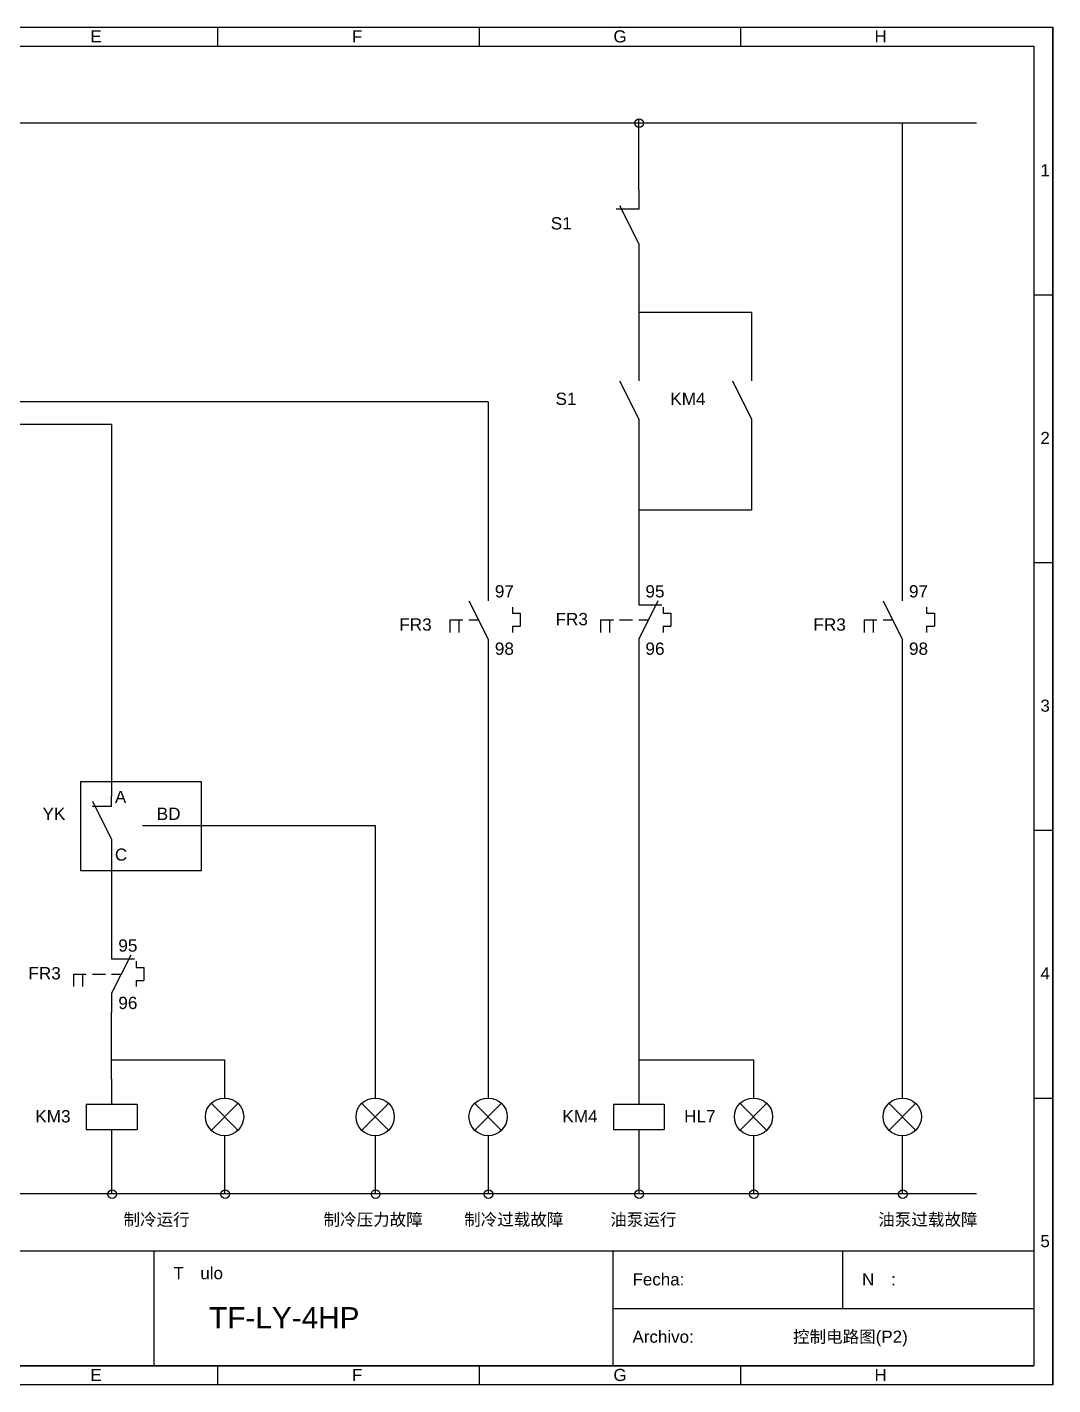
# Model space of a CAD drawing. Extents: x 0 to 654, y 8 to 419.
# Drawn here: x 517.8 to 654, y 238.6 to 418.9 of the extents above; entities that cross this region are included whole.
import ezdxf

# ---------------------------------------------------------------- set-up
doc = ezdxf.new("R2010")
doc.units = 0
doc.layers.get('0').update_dxf_attribs({"linetype": 'CONTINUOUS'})

msp = doc.modelspace()

# ---------------------------------------------------------------- linework, layer by layer
at = {"color": 14}
for p, q in [((599.02, 397.25), (599.02, 406.7)), ((614.02, 381.02), (599.02, 381.02)), ((579.02, 369.14), (434.04, 369.14)), ((529.02, 366.14), (431.04, 366.14)), ((614.02, 354.76), (599.02, 354.76)), ((540.95, 312.84), (564.02, 312.84)), ((529.02, 279.2), (529.02, 288.03))]:
    msp.add_line(p, q, dxfattribs=at)
for p, q in [((599.02, 394.71), (596.02, 394.71)), ((583.28, 341.05), (583.28, 339.33)), ((638.28, 341.05), (638.28, 339.33)), ((529.02, 315.36), (526.48, 315.36)), ((533.1, 312.84), (540.95, 312.84))]:
    msp.add_line(p, q)
at = {"color": 94}
for points in [[(543.08, 418.9), (543.08, 416.36)], [(577.82, 418.9), (577.82, 416.36)], [(612.55, 418.9), (612.55, 416.36)], [(651.48, 383.34), (654.02, 383.34)], [(651.48, 347.78), (654.02, 347.78)], [(651.48, 312.22), (654.02, 312.22)], [(651.48, 276.66), (654.02, 276.66)], [(543.08, 241.1), (543.08, 238.56)], [(577.82, 241.1), (577.82, 238.56)], [(612.55, 241.1), (612.55, 238.56)]]:
    msp.add_lwpolyline(points, dxfattribs=at)
at = {"color": 14}
msp.add_lwpolyline([(510.89, 406.2), (643.86, 406.2)], dxfattribs=at)
msp.add_lwpolyline([(540.95, 318.65), (524.9, 318.65), (524.9, 306.89), (540.95, 306.89)], close=True)
at = {"color": 5}
for points in [[(529.02, 269.04), (529.02, 263.96)], [(544.02, 269.04), (544.02, 263.96)], [(564.02, 269.04), (564.02, 263.96)], [(579.02, 269.04), (579.02, 263.96)], [(599.02, 269.04), (599.02, 263.96)], [(614.26, 269.04), (614.26, 263.96)], [(634.02, 269.04), (634.02, 263.96)], [(379.7, 263.96), (556.61, 263.96)], [(556.61, 263.96), (643.86, 263.96)]]:
    msp.add_lwpolyline(points, dxfattribs=at)
at = {"color": 94}
for points in [[(369.54, 418.9), (369.54, 418.9), (654.02, 418.9), (654.02, 418.9)], [(654.02, 418.9), (654.02, 418.9), (654.02, 238.56), (654.02, 238.56)], [(654.02, 238.56), (654.02, 238.56), (654.02, 418.9), (654.02, 418.9)], [(372.08, 416.36), (372.08, 416.36), (651.48, 416.36), (651.48, 416.36)], [(651.48, 416.36), (651.48, 416.36), (651.48, 241.1), (651.48, 241.1)], [(372.08, 256.34), (372.08, 256.34), (651.48, 256.34), (651.48, 256.34)], [(534.64, 256.34), (534.64, 256.34), (534.64, 241.1), (534.64, 241.1)], [(595.6, 256.34), (595.6, 256.34), (595.6, 241.1), (595.6, 241.1)], [(626.08, 256.34), (626.08, 256.34), (626.08, 248.72), (626.08, 248.72)], [(651.48, 256.34), (651.48, 256.34), (651.48, 241.1), (651.48, 241.1)], [(595.6, 248.72), (595.6, 248.72), (651.48, 248.72), (651.48, 248.72)], [(651.48, 241.1), (651.48, 241.1), (372.08, 241.1), (372.08, 241.1)], [(372.08, 241.1), (372.08, 241.1), (651.48, 241.1), (651.48, 241.1)], [(654.02, 238.56), (654.02, 238.56), (369.54, 238.56), (369.54, 238.56)]]:
    msp.add_open_spline(points, degree=3, dxfattribs=at)
at = {"color": 14}
for points in [[(599.66, 406.14), (599.66, 406.45), (599.4, 406.71), (599.08, 406.71), (598.77, 406.71), (598.51, 406.45), (598.51, 406.14), (598.51, 405.82), (598.77, 405.57), (599.08, 405.57), (599.4, 405.57), (599.66, 405.82), (599.66, 406.14), (599.66, 406.14), (599.66, 406.14), (599.66, 406.14)], [(599.66, 406.14), (599.66, 406.45), (599.4, 406.71), (599.08, 406.71), (598.77, 406.71), (598.51, 406.45), (598.51, 406.14), (598.51, 405.82), (598.77, 405.57), (599.08, 405.57), (599.4, 405.57), (599.66, 405.82), (599.66, 406.14), (599.66, 406.14), (599.66, 406.14), (599.66, 406.14)], [(599.66, 406.14), (599.66, 406.45), (599.4, 406.71), (599.08, 406.71), (598.77, 406.71), (598.51, 406.45), (598.51, 406.14), (598.51, 405.82), (598.77, 405.57), (599.08, 405.57), (599.4, 405.57), (599.66, 405.82), (599.66, 406.14), (599.66, 406.14), (599.66, 406.14), (599.66, 406.14)], [(599.66, 406.14), (599.66, 406.45), (599.4, 406.71), (599.08, 406.71), (598.77, 406.71), (598.51, 406.45), (598.51, 406.14), (598.51, 405.82), (598.77, 405.57), (599.08, 405.57), (599.4, 405.57), (599.66, 405.82), (599.66, 406.14), (599.66, 406.14), (599.66, 406.14), (599.66, 406.14)], [(529.66, 263.9), (529.66, 264.21), (529.4, 264.47), (529.08, 264.47), (528.77, 264.47), (528.51, 264.21), (528.51, 263.9), (528.51, 263.58), (528.77, 263.33), (529.08, 263.33), (529.4, 263.33), (529.66, 263.58), (529.66, 263.9), (529.66, 263.9), (529.66, 263.9), (529.66, 263.9)], [(529.66, 263.9), (529.66, 264.21), (529.4, 264.47), (529.08, 264.47), (528.77, 264.47), (528.51, 264.21), (528.51, 263.9), (528.51, 263.58), (528.77, 263.33), (529.08, 263.33), (529.4, 263.33), (529.66, 263.58), (529.66, 263.9), (529.66, 263.9), (529.66, 263.9), (529.66, 263.9)], [(529.66, 263.9), (529.66, 264.21), (529.4, 264.47), (529.08, 264.47), (528.77, 264.47), (528.51, 264.21), (528.51, 263.9), (528.51, 263.58), (528.77, 263.33), (529.08, 263.33), (529.4, 263.33), (529.66, 263.58), (529.66, 263.9), (529.66, 263.9), (529.66, 263.9), (529.66, 263.9)], [(529.66, 263.9), (529.66, 264.21), (529.4, 264.47), (529.08, 264.47), (528.77, 264.47), (528.51, 264.21), (528.51, 263.9), (528.51, 263.58), (528.77, 263.33), (529.08, 263.33), (529.4, 263.33), (529.66, 263.58), (529.66, 263.9), (529.66, 263.9), (529.66, 263.9), (529.66, 263.9)], [(544.66, 263.9), (544.66, 264.21), (544.4, 264.47), (544.08, 264.47), (543.77, 264.47), (543.51, 264.21), (543.51, 263.9), (543.51, 263.58), (543.77, 263.33), (544.08, 263.33), (544.4, 263.33), (544.66, 263.58), (544.66, 263.9), (544.66, 263.9), (544.66, 263.9), (544.66, 263.9)], [(544.66, 263.9), (544.66, 264.21), (544.4, 264.47), (544.08, 264.47), (543.77, 264.47), (543.51, 264.21), (543.51, 263.9), (543.51, 263.58), (543.77, 263.33), (544.08, 263.33), (544.4, 263.33), (544.66, 263.58), (544.66, 263.9), (544.66, 263.9), (544.66, 263.9), (544.66, 263.9)], [(544.66, 263.9), (544.66, 264.21), (544.4, 264.47), (544.08, 264.47), (543.77, 264.47), (543.51, 264.21), (543.51, 263.9), (543.51, 263.58), (543.77, 263.33), (544.08, 263.33), (544.4, 263.33), (544.66, 263.58), (544.66, 263.9), (544.66, 263.9), (544.66, 263.9), (544.66, 263.9)], [(544.66, 263.9), (544.66, 264.21), (544.4, 264.47), (544.08, 264.47), (543.77, 264.47), (543.51, 264.21), (543.51, 263.9), (543.51, 263.58), (543.77, 263.33), (544.08, 263.33), (544.4, 263.33), (544.66, 263.58), (544.66, 263.9), (544.66, 263.9), (544.66, 263.9), (544.66, 263.9)], [(564.66, 263.9), (564.66, 264.21), (564.4, 264.47), (564.08, 264.47), (563.77, 264.47), (563.51, 264.21), (563.51, 263.9), (563.51, 263.58), (563.77, 263.33), (564.08, 263.33), (564.4, 263.33), (564.66, 263.58), (564.66, 263.9), (564.66, 263.9), (564.66, 263.9), (564.66, 263.9)], [(564.66, 263.9), (564.66, 264.21), (564.4, 264.47), (564.08, 264.47), (563.77, 264.47), (563.51, 264.21), (563.51, 263.9), (563.51, 263.58), (563.77, 263.33), (564.08, 263.33), (564.4, 263.33), (564.66, 263.58), (564.66, 263.9), (564.66, 263.9), (564.66, 263.9), (564.66, 263.9)], [(564.66, 263.9), (564.66, 264.21), (564.4, 264.47), (564.08, 264.47), (563.77, 264.47), (563.51, 264.21), (563.51, 263.9), (563.51, 263.58), (563.77, 263.33), (564.08, 263.33), (564.4, 263.33), (564.66, 263.58), (564.66, 263.9), (564.66, 263.9), (564.66, 263.9), (564.66, 263.9)], [(564.66, 263.9), (564.66, 264.21), (564.4, 264.47), (564.08, 264.47), (563.77, 264.47), (563.51, 264.21), (563.51, 263.9), (563.51, 263.58), (563.77, 263.33), (564.08, 263.33), (564.4, 263.33), (564.66, 263.58), (564.66, 263.9), (564.66, 263.9), (564.66, 263.9), (564.66, 263.9)], [(579.66, 263.9), (579.66, 264.21), (579.4, 264.47), (579.08, 264.47), (578.77, 264.47), (578.51, 264.21), (578.51, 263.9), (578.51, 263.58), (578.77, 263.33), (579.08, 263.33), (579.4, 263.33), (579.66, 263.58), (579.66, 263.9), (579.66, 263.9), (579.66, 263.9), (579.66, 263.9)], [(579.66, 263.9), (579.66, 264.21), (579.4, 264.47), (579.08, 264.47), (578.77, 264.47), (578.51, 264.21), (578.51, 263.9), (578.51, 263.58), (578.77, 263.33), (579.08, 263.33), (579.4, 263.33), (579.66, 263.58), (579.66, 263.9), (579.66, 263.9), (579.66, 263.9), (579.66, 263.9)], [(579.66, 263.9), (579.66, 264.21), (579.4, 264.47), (579.08, 264.47), (578.77, 264.47), (578.51, 264.21), (578.51, 263.9), (578.51, 263.58), (578.77, 263.33), (579.08, 263.33), (579.4, 263.33), (579.66, 263.58), (579.66, 263.9), (579.66, 263.9), (579.66, 263.9), (579.66, 263.9)], [(579.66, 263.9), (579.66, 264.21), (579.4, 264.47), (579.08, 264.47), (578.77, 264.47), (578.51, 264.21), (578.51, 263.9), (578.51, 263.58), (578.77, 263.33), (579.08, 263.33), (579.4, 263.33), (579.66, 263.58), (579.66, 263.9), (579.66, 263.9), (579.66, 263.9), (579.66, 263.9)], [(599.66, 263.9), (599.66, 264.21), (599.4, 264.47), (599.08, 264.47), (598.77, 264.47), (598.51, 264.21), (598.51, 263.9), (598.51, 263.58), (598.77, 263.33), (599.08, 263.33), (599.4, 263.33), (599.66, 263.58), (599.66, 263.9), (599.66, 263.9), (599.66, 263.9), (599.66, 263.9)], [(599.66, 263.9), (599.66, 264.21), (599.4, 264.47), (599.08, 264.47), (598.77, 264.47), (598.51, 264.21), (598.51, 263.9), (598.51, 263.58), (598.77, 263.33), (599.08, 263.33), (599.4, 263.33), (599.66, 263.58), (599.66, 263.9), (599.66, 263.9), (599.66, 263.9), (599.66, 263.9)], [(599.66, 263.9), (599.66, 264.21), (599.4, 264.47), (599.08, 264.47), (598.77, 264.47), (598.51, 264.21), (598.51, 263.9), (598.51, 263.58), (598.77, 263.33), (599.08, 263.33), (599.4, 263.33), (599.66, 263.58), (599.66, 263.9), (599.66, 263.9), (599.66, 263.9), (599.66, 263.9)], [(599.66, 263.9), (599.66, 264.21), (599.4, 264.47), (599.08, 264.47), (598.77, 264.47), (598.51, 264.21), (598.51, 263.9), (598.51, 263.58), (598.77, 263.33), (599.08, 263.33), (599.4, 263.33), (599.66, 263.58), (599.66, 263.9), (599.66, 263.9), (599.66, 263.9), (599.66, 263.9)], [(614.9, 263.9), (614.9, 264.21), (614.64, 264.47), (614.32, 264.47), (614.01, 264.47), (613.75, 264.21), (613.75, 263.9), (613.75, 263.58), (614.01, 263.33), (614.32, 263.33), (614.64, 263.33), (614.9, 263.58), (614.9, 263.9), (614.9, 263.9), (614.9, 263.9), (614.9, 263.9)], [(614.9, 263.9), (614.9, 264.21), (614.64, 264.47), (614.32, 264.47), (614.01, 264.47), (613.75, 264.21), (613.75, 263.9), (613.75, 263.58), (614.01, 263.33), (614.32, 263.33), (614.64, 263.33), (614.9, 263.58), (614.9, 263.9), (614.9, 263.9), (614.9, 263.9), (614.9, 263.9)], [(614.9, 263.9), (614.9, 264.21), (614.64, 264.47), (614.32, 264.47), (614.01, 264.47), (613.75, 264.21), (613.75, 263.9), (613.75, 263.58), (614.01, 263.33), (614.32, 263.33), (614.64, 263.33), (614.9, 263.58), (614.9, 263.9), (614.9, 263.9), (614.9, 263.9), (614.9, 263.9)], [(614.9, 263.9), (614.9, 264.21), (614.64, 264.47), (614.32, 264.47), (614.01, 264.47), (613.75, 264.21), (613.75, 263.9), (613.75, 263.58), (614.01, 263.33), (614.32, 263.33), (614.64, 263.33), (614.9, 263.58), (614.9, 263.9), (614.9, 263.9), (614.9, 263.9), (614.9, 263.9)], [(634.66, 263.9), (634.66, 264.21), (634.4, 264.47), (634.08, 264.47), (633.77, 264.47), (633.51, 264.21), (633.51, 263.9), (633.51, 263.58), (633.77, 263.33), (634.08, 263.33), (634.4, 263.33), (634.66, 263.58), (634.66, 263.9), (634.66, 263.9), (634.66, 263.9), (634.66, 263.9)], [(634.66, 263.9), (634.66, 264.21), (634.4, 264.47), (634.08, 264.47), (633.77, 264.47), (633.51, 264.21), (633.51, 263.9), (633.51, 263.58), (633.77, 263.33), (634.08, 263.33), (634.4, 263.33), (634.66, 263.58), (634.66, 263.9), (634.66, 263.9), (634.66, 263.9), (634.66, 263.9)], [(634.66, 263.9), (634.66, 264.21), (634.4, 264.47), (634.08, 264.47), (633.77, 264.47), (633.51, 264.21), (633.51, 263.9), (633.51, 263.58), (633.77, 263.33), (634.08, 263.33), (634.4, 263.33), (634.66, 263.58), (634.66, 263.9), (634.66, 263.9), (634.66, 263.9), (634.66, 263.9)], [(634.66, 263.9), (634.66, 264.21), (634.4, 264.47), (634.08, 264.47), (633.77, 264.47), (633.51, 264.21), (633.51, 263.9), (633.51, 263.58), (633.77, 263.33), (634.08, 263.33), (634.4, 263.33), (634.66, 263.58), (634.66, 263.9), (634.66, 263.9), (634.66, 263.9), (634.66, 263.9)]]:
    msp.add_open_spline(points, degree=3, knots=[0, 0, 0, 0, 1, 1, 1, 2, 2, 2, 3, 3, 3, 4, 4, 4, 5, 5, 5, 5], dxfattribs=at)
for points in [[(634.02, 406.2), (634.02, 348.51), (634.02, 345.24), (634.02, 345.24)], [(599.02, 387.59), (599.02, 381.44), (599.02, 374.45), (599.02, 374.45)], [(614.02, 381.02), (614.02, 377.33), (614.02, 374.45), (614.02, 374.45)], [(579.02, 369.14), (579.02, 348.51), (579.02, 345.24), (579.02, 345.24)], [(529.02, 366.14), (529.02, 316.71), (529.02, 316.71), (529.02, 316.71)], [(599.02, 364.29), (599.02, 345.24), (599.02, 345.24), (599.02, 345.24)], [(614.02, 364.29), (614.02, 364.29), (614.02, 359.52), (614.02, 354.76)], [(579.02, 335.08), (579.02, 335.08), (579.02, 279.2), (579.02, 279.2)], [(599.02, 335.08), (599.02, 283.5), (599.02, 279.2), (599.02, 279.2)], [(634.02, 335.08), (634.02, 335.08), (634.02, 279.2), (634.02, 279.2)], [(564.02, 312.84), (564.02, 297.26), (564.02, 279.2), (564.02, 279.2)], [(529.02, 308.45), (529.02, 308.45), (529.02, 298.19), (529.02, 298.19)], [(529.02, 281.74), (529.02, 281.74), (544.02, 281.74), (544.02, 281.74)], [(544.02, 281.74), (544.02, 281.74), (544.02, 279.2), (544.02, 279.2)], [(599.02, 281.74), (599.02, 281.74), (614.26, 281.74), (614.26, 281.74)], [(614.26, 281.74), (614.26, 281.74), (614.26, 279.2), (614.26, 279.2)]]:
    msp.add_open_spline(points, degree=3, dxfattribs=at)
at = {"color": 0}
for points in [[(599.02, 397.25), (599.02, 397.25), (599.02, 394.71), (599.02, 394.71)], [(596.48, 395.21), (596.48, 395.21), (599.02, 390.13), (599.02, 390.13)], [(599.02, 390.13), (599.02, 390.13), (599.02, 387.59), (599.02, 387.59)], [(599.02, 374.45), (599.02, 374.45), (599.02, 371.91), (599.02, 371.91)], [(614.02, 374.45), (614.02, 374.45), (614.02, 371.91), (614.02, 371.91)], [(596.48, 371.91), (596.48, 371.91), (599.02, 366.83), (599.02, 366.83)], [(611.48, 371.91), (611.48, 371.91), (614.02, 366.83), (614.02, 366.83)], [(599.02, 366.83), (599.02, 366.83), (599.02, 364.29), (599.02, 364.29)], [(614.02, 366.83), (614.02, 366.83), (614.02, 364.29), (614.02, 364.29)], [(579.02, 345.24), (579.02, 345.24), (579.02, 342.7), (579.02, 342.7)], [(599.02, 345.24), (599.02, 345.24), (599.02, 342.7), (599.02, 342.7)], [(634.02, 345.24), (634.02, 345.24), (634.02, 342.7), (634.02, 342.7)], [(576.48, 342.7), (576.48, 342.7), (579.02, 337.62), (579.02, 337.62)], [(601.56, 342.7), (601.56, 342.7), (599.02, 337.62), (599.02, 337.62)], [(599.02, 342.7), (599.02, 342.7), (599.02, 342.19), (599.02, 342.19)], [(631.48, 342.7), (631.48, 342.7), (634.02, 337.62), (634.02, 337.62)], [(582.26, 341.87), (582.26, 341.87), (582.26, 341.05), (582.26, 341.05)], [(582.26, 341.05), (582.26, 341.05), (583.28, 341.05), (583.28, 341.05)], [(599.02, 342.19), (599.02, 342.19), (602.07, 342.19), (602.07, 342.19)], [(602.26, 341.87), (602.26, 341.87), (602.26, 341.05), (602.26, 341.05)], [(602.26, 341.05), (602.26, 341.05), (603.28, 341.05), (603.28, 341.05)], [(603.28, 341.05), (603.28, 341.05), (603.28, 339.33), (603.28, 339.33)], [(637.26, 341.87), (637.26, 341.87), (637.26, 341.05), (637.26, 341.05)], [(637.26, 341.05), (637.26, 341.05), (638.28, 341.05), (638.28, 341.05)], [(573.94, 340.16), (573.94, 340.16), (575.66, 340.16), (575.66, 340.16)], [(573.94, 340.16), (573.94, 340.16), (573.94, 338.51), (573.94, 338.51)], [(575.15, 340.16), (575.15, 340.16), (575.15, 338.51), (575.15, 338.51)], [(576.48, 340.16), (576.48, 340.16), (577.81, 340.16), (577.81, 340.16)], [(582.26, 339.33), (582.26, 339.33), (583.28, 339.33), (583.28, 339.33)], [(582.26, 339.33), (582.26, 339.33), (582.26, 338.51), (582.26, 338.51)], [(593.94, 340.16), (593.94, 340.16), (595.66, 340.16), (595.66, 340.16)], [(593.94, 340.16), (593.94, 340.16), (593.94, 338.51), (593.94, 338.51)], [(595.15, 340.16), (595.15, 340.16), (595.15, 338.51), (595.15, 338.51)], [(596.48, 340.16), (596.48, 340.16), (598.2, 340.16), (598.2, 340.16)], [(599.02, 340.16), (599.02, 340.16), (600.35, 340.16), (600.35, 340.16)], [(602.26, 339.33), (602.26, 339.33), (603.28, 339.33), (603.28, 339.33)], [(602.26, 339.33), (602.26, 339.33), (602.26, 338.51), (602.26, 338.51)], [(628.94, 340.16), (628.94, 340.16), (630.66, 340.16), (630.66, 340.16)], [(628.94, 340.16), (628.94, 340.16), (628.94, 338.51), (628.94, 338.51)], [(630.15, 340.16), (630.15, 340.16), (630.15, 338.51), (630.15, 338.51)], [(631.48, 340.16), (631.48, 340.16), (632.81, 340.16), (632.81, 340.16)], [(637.26, 339.33), (637.26, 339.33), (638.28, 339.33), (638.28, 339.33)], [(637.26, 339.33), (637.26, 339.33), (637.26, 338.51), (637.26, 338.51)], [(579.02, 337.62), (579.02, 337.62), (579.02, 335.08), (579.02, 335.08)], [(599.02, 337.62), (599.02, 337.62), (599.02, 335.08), (599.02, 335.08)], [(634.02, 337.62), (634.02, 337.62), (634.02, 335.08), (634.02, 335.08)], [(526.48, 316.07), (526.48, 316.07), (529.02, 310.99), (529.02, 310.99)], [(529.02, 315.36), (529.02, 315.36), (529.02, 316.71), (529.02, 316.71)], [(529.02, 310.99), (529.02, 310.99), (529.02, 308.45), (529.02, 308.45)], [(529.02, 298.19), (529.02, 298.19), (529.02, 295.65), (529.02, 295.65)], [(531.56, 295.65), (531.56, 295.65), (529.02, 290.57), (529.02, 290.57)], [(529.02, 295.65), (529.02, 295.65), (529.02, 295.15), (529.02, 295.15)], [(529.02, 295.15), (529.02, 295.15), (532.07, 295.15), (532.07, 295.15)], [(532.26, 294.83), (532.26, 294.83), (532.26, 294), (532.26, 294)], [(532.26, 294), (532.26, 294), (533.28, 294), (533.28, 294)], [(533.28, 294), (533.28, 294), (533.28, 292.29), (533.28, 292.29)], [(523.94, 293.11), (523.94, 293.11), (525.66, 293.11), (525.66, 293.11)], [(523.94, 293.11), (523.94, 293.11), (523.94, 291.46), (523.94, 291.46)], [(525.15, 293.11), (525.15, 293.11), (525.15, 291.46), (525.15, 291.46)], [(526.48, 293.11), (526.48, 293.11), (528.2, 293.11), (528.2, 293.11)], [(529.02, 293.11), (529.02, 293.11), (530.35, 293.11), (530.35, 293.11)], [(532.26, 292.29), (532.26, 292.29), (533.28, 292.29), (533.28, 292.29)], [(532.26, 292.29), (532.26, 292.29), (532.26, 291.46), (532.26, 291.46)], [(529.02, 290.57), (529.02, 290.57), (529.02, 288.03), (529.02, 288.03)], [(529.02, 279.2), (529.02, 279.2), (529.02, 276.66), (529.02, 276.66)], [(544.02, 279.2), (544.02, 279.2), (544.02, 276.66), (544.02, 276.66)], [(564.02, 279.2), (564.02, 279.2), (564.02, 276.66), (564.02, 276.66)], [(579.02, 279.2), (579.02, 279.2), (579.02, 276.66), (579.02, 276.66)], [(599.02, 279.2), (599.02, 279.2), (599.02, 276.66), (599.02, 276.66)], [(614.26, 279.2), (614.26, 279.2), (614.26, 276.66), (614.26, 276.66)], [(634.02, 279.2), (634.02, 279.2), (634.02, 276.66), (634.02, 276.66)], [(529.02, 276.66), (529.02, 276.66), (529.02, 275.83), (529.02, 275.83)], [(542.18, 276.03), (542.18, 276.03), (545.86, 272.28), (545.86, 272.28)], [(542.18, 272.28), (542.18, 272.28), (545.86, 276.03), (545.86, 276.03)], [(562.18, 276.03), (562.18, 276.03), (565.86, 272.28), (565.86, 272.28)], [(562.18, 272.28), (562.18, 272.28), (565.86, 276.03), (565.86, 276.03)], [(577.18, 276.03), (577.18, 276.03), (580.86, 272.28), (580.86, 272.28)], [(577.18, 272.28), (577.18, 272.28), (580.86, 276.03), (580.86, 276.03)], [(599.02, 276.66), (599.02, 276.66), (599.02, 275.83), (599.02, 275.83)], [(612.42, 276.03), (612.42, 276.03), (616.1, 272.28), (616.1, 272.28)], [(612.42, 272.28), (612.42, 272.28), (616.1, 276.03), (616.1, 276.03)], [(632.18, 276.03), (632.18, 276.03), (635.86, 272.28), (635.86, 272.28)], [(632.18, 272.28), (632.18, 272.28), (635.86, 276.03), (635.86, 276.03)], [(525.66, 275.83), (525.66, 275.83), (532.39, 275.83), (532.39, 275.83)], [(525.66, 275.83), (525.66, 275.83), (525.66, 272.47), (525.66, 272.47)], [(532.39, 275.83), (532.39, 275.83), (532.39, 272.47), (532.39, 272.47)], [(595.66, 275.83), (595.66, 275.83), (602.39, 275.83), (602.39, 275.83)], [(595.66, 275.83), (595.66, 275.83), (595.66, 272.47), (595.66, 272.47)], [(602.39, 275.83), (602.39, 275.83), (602.39, 272.47), (602.39, 272.47)], [(525.66, 272.47), (525.66, 272.47), (532.39, 272.47), (532.39, 272.47)], [(529.02, 272.47), (529.02, 272.47), (529.02, 271.58), (529.02, 271.58)], [(595.66, 272.47), (595.66, 272.47), (602.39, 272.47), (602.39, 272.47)], [(599.02, 272.47), (599.02, 272.47), (599.02, 271.58), (599.02, 271.58)], [(529.02, 271.58), (529.02, 271.58), (529.02, 269.04), (529.02, 269.04)], [(544.02, 271.58), (544.02, 271.58), (544.02, 269.04), (544.02, 269.04)], [(564.02, 271.58), (564.02, 271.58), (564.02, 269.04), (564.02, 269.04)], [(579.02, 271.58), (579.02, 271.58), (579.02, 269.04), (579.02, 269.04)], [(599.02, 271.58), (599.02, 271.58), (599.02, 269.04), (599.02, 269.04)], [(614.26, 271.58), (614.26, 271.58), (614.26, 269.04), (614.26, 269.04)], [(634.02, 271.58), (634.02, 271.58), (634.02, 269.04), (634.02, 269.04)]]:
    msp.add_open_spline(points, degree=3, dxfattribs=at)
for points in [[(546.56, 274.18), (546.56, 275.58), (545.42, 276.66), (544.02, 276.66), (542.62, 276.66), (541.48, 275.58), (541.48, 274.18), (541.48, 272.79), (542.62, 271.64), (544.02, 271.64), (545.42, 271.64), (546.56, 272.79), (546.56, 274.18), (546.56, 274.18), (546.56, 274.18), (546.56, 274.18)], [(566.56, 274.18), (566.56, 275.58), (565.42, 276.66), (564.02, 276.66), (562.62, 276.66), (561.48, 275.58), (561.48, 274.18), (561.48, 272.79), (562.62, 271.64), (564.02, 271.64), (565.42, 271.64), (566.56, 272.79), (566.56, 274.18), (566.56, 274.18), (566.56, 274.18), (566.56, 274.18)], [(581.56, 274.18), (581.56, 275.58), (580.42, 276.66), (579.02, 276.66), (577.62, 276.66), (576.48, 275.58), (576.48, 274.18), (576.48, 272.79), (577.62, 271.64), (579.02, 271.64), (580.42, 271.64), (581.56, 272.79), (581.56, 274.18), (581.56, 274.18), (581.56, 274.18), (581.56, 274.18)], [(616.8, 274.18), (616.8, 275.58), (615.66, 276.66), (614.26, 276.66), (612.86, 276.66), (611.72, 275.58), (611.72, 274.18), (611.72, 272.79), (612.86, 271.64), (614.26, 271.64), (615.66, 271.64), (616.8, 272.79), (616.8, 274.18), (616.8, 274.18), (616.8, 274.18), (616.8, 274.18)], [(636.56, 274.18), (636.56, 275.58), (635.42, 276.66), (634.02, 276.66), (632.62, 276.66), (631.48, 275.58), (631.48, 274.18), (631.48, 272.79), (632.62, 271.64), (634.02, 271.64), (635.42, 271.64), (636.56, 272.79), (636.56, 274.18), (636.56, 274.18), (636.56, 274.18), (636.56, 274.18)]]:
    msp.add_open_spline(points, degree=3, knots=[0, 0, 0, 0, 1, 1, 1, 2, 2, 2, 3, 3, 3, 4, 4, 4, 5, 5, 5, 5], dxfattribs=at)

# ---------------------------------------------------------------- texts
at = {"color": 94, "attachment_point": 1}
for s, insert, char_height in [('{\\fHelvetica|b0|i0|c0|p1;E}', (526.19, 418.48), 1.611), ('{\\fHelvetica|b0|i0|c0|p1;F}', (560.93, 418.48), 1.611), ('{\\fHelvetica|b0|i0|c0|p1;G}', (595.66, 418.48), 1.611), ('{\\fHelvetica|b0|i0|c0|p1;H}', (630.33, 418.48), 1.611), ('{\\fHelvetica|b0|i0|c0|p1;1}', (652.37, 400.7), 1.611), ('{\\fHelvetica|b0|i0|c0|p1;2}', (652.37, 365.14), 1.611), ('{\\fHelvetica|b0|i0|c0|p1;3}', (652.37, 329.58), 1.611), ('{\\fHelvetica|b0|i0|c0|p1;4}', (652.37, 294.02), 1.611), ('{\\fSimSun|b0|i0|c134|p2;制冷运行}', (530.6, 261.32), 1.611), ('{\\fSimSun|b0|i0|c134|p2;制冷压力故障}', (557.16, 261.32), 1.611), ('{\\fSimSun|b0|i0|c134|p2;制冷过载故障}', (575.83, 261.32), 1.611), ('{\\fSimSun|b0|i0|c134|p2;油泵运行}', (595.24, 261.32), 1.611), ('{\\fSimSun|b0|i0|c134|p2;油泵过载故障}', (630.83, 261.32), 1.611), ('{\\fHelvetica|b0|i0|c0|p1;5}', (652.37, 258.46), 1.611), ('{\\fHelvetica|b0|i0|c0|p1;ulo}', (540.8, 254.2), 1.611), ('{\\fHelvetica|b0|i0|c0|p1;T}', (537.24, 254.2), 1.611), ('{\\fHelvetica|b0|i0|c0|p1;Fecha:}', (598.2, 253.38), 1.611), ('{\\fHelvetica|b0|i0|c0|p1;N}', (628.68, 253.38), 1.611), ('{\\fHelvetica|b0|i0|c0|p1;:}', (632.55, 253.38), 1.611), ('{\\fHelvetica|b0|i0|c0|p2;TF-L\\fHelvetica|b0|i0|c134|p2;Y\\fHelvetica|b0|i0|c0|p2;-\\fHelvetica|b0|i0|c134|p2;4H\\fHelvetica|b0|i0|c0|p2;P}', (541.97, 248.88), 2.82677), ('{\\fHelvetica|b0|i0|c0|p1;Archivo:}', (598.2, 245.76), 1.611), ('{\\fHelvetica|b0|i0|c0|p1;E}', (526.19, 240.68), 1.611), ('{\\fHelvetica|b0|i0|c0|p1;F}', (560.93, 240.68), 1.611), ('{\\fHelvetica|b0|i0|c0|p1;G}', (595.66, 240.68), 1.611), ('{\\fHelvetica|b0|i0|c0|p1;H}', (630.33, 240.68), 1.611)]:
    msp.add_mtext(s, dxfattribs=dict(at, insert=insert, char_height=char_height))
at = {"color": 0, "attachment_point": 1}
for s, insert, char_height in [('{\\fHelvetica|b0|i0|c0|p1;  \\fHelvetica|b0|i0|c134|p1;S\\fHelvetica|b0|i0|c0|p1;1}', (586.07, 393.66), 1.6324), ('{\\fHelvetica|b0|i0|c0|p1;   S1}', (586.07, 370.35), 1.6324), ('{\\fHelvetica|b0|i0|c0|p1;   \\fHelvetica|b0|i0|c134|p1;KM4}', (601.31, 370.35), 1.6324), ('{\\fHelvetica|b0|i0|c0|p1;97}', (579.91, 344.78), 1.6324), ('{\\fHelvetica|b0|i0|c0|p1;95}', (599.91, 344.78), 1.6324), ('{\\fHelvetica|b0|i0|c0|p1;97}', (634.91, 344.78), 1.6324), ('{\\fHelvetica|b0|i0|c0|p1;  FR\\fHelvetica|b0|i0|c134|p1;3}', (586.7, 341.09), 1.6324), ('{\\fHelvetica|b0|i0|c0|p1;  FR\\fHelvetica|b0|i0|c134|p1;3}', (565.95, 340.37), 1.6324), ('{\\fHelvetica|b0|i0|c0|p1;  FR\\fHelvetica|b0|i0|c134|p1;3}', (620.95, 340.37), 1.6324), ('{\\fHelvetica|b0|i0|c0|p1;98}', (579.91, 337.16), 1.6324), ('{\\fHelvetica|b0|i0|c0|p1;96}', (599.91, 337.16), 1.6324), ('{\\fHelvetica|b0|i0|c0|p1;98}', (634.91, 337.16), 1.6324), ('{\\fHelvetica|b0|i0|c134|p1;A}', (529.46, 317.46), 1.611), ('{\\fHelvetica|b0|i0|c134|p1;YK}', (519.84, 315.23), 1.6324), ('{\\fHelvetica|b0|i0|c134|p1;BD}', (535.01, 315.23), 1.6324), ('{\\fHelvetica|b0|i0|c134|p1;C}', (529.46, 309.8), 1.611), ('{\\fHelvetica|b0|i0|c0|p1;95}', (529.91, 297.73), 1.6324), ('{\\fHelvetica|b0|i0|c0|p1;  FR\\fHelvetica|b0|i0|c134|p1;3}', (516.7, 294.05), 1.6324), ('{\\fHelvetica|b0|i0|c0|p1;96}', (529.91, 290.11), 1.6324), ('{\\fHelvetica|b0|i0|c0|p1;  KM\\fHelvetica|b0|i0|c134|p1;3}', (517.61, 275.05), 1.6324), ('{\\fHelvetica|b0|i0|c0|p1;  KM\\fHelvetica|b0|i0|c134|p1;4}', (587.61, 275.05), 1.6324), ('{\\fHelvetica|b0|i0|c0|p1;  HL\\fHelvetica|b0|i0|c134|p1;7}', (603.78, 275.05), 1.6324)]:
    msp.add_mtext(s, dxfattribs=dict(at, insert=insert, char_height=char_height))
at = {"color": 94, "insert": (619.51, 245.76), "char_height": 1.61095, "width": 20.2376, "attachment_point": 1}
msp.add_mtext('{\\fSimSun|b0|i0|c134|p2;控制电路图\\fHelvetica|b0|i0|c0|p1;(P\\fHelvetica|b0|i0|c134|p1;2\\fHelvetica|b0|i0|c0|p1;)}', dxfattribs=at)

doc.saveas('drawing.dxf')
